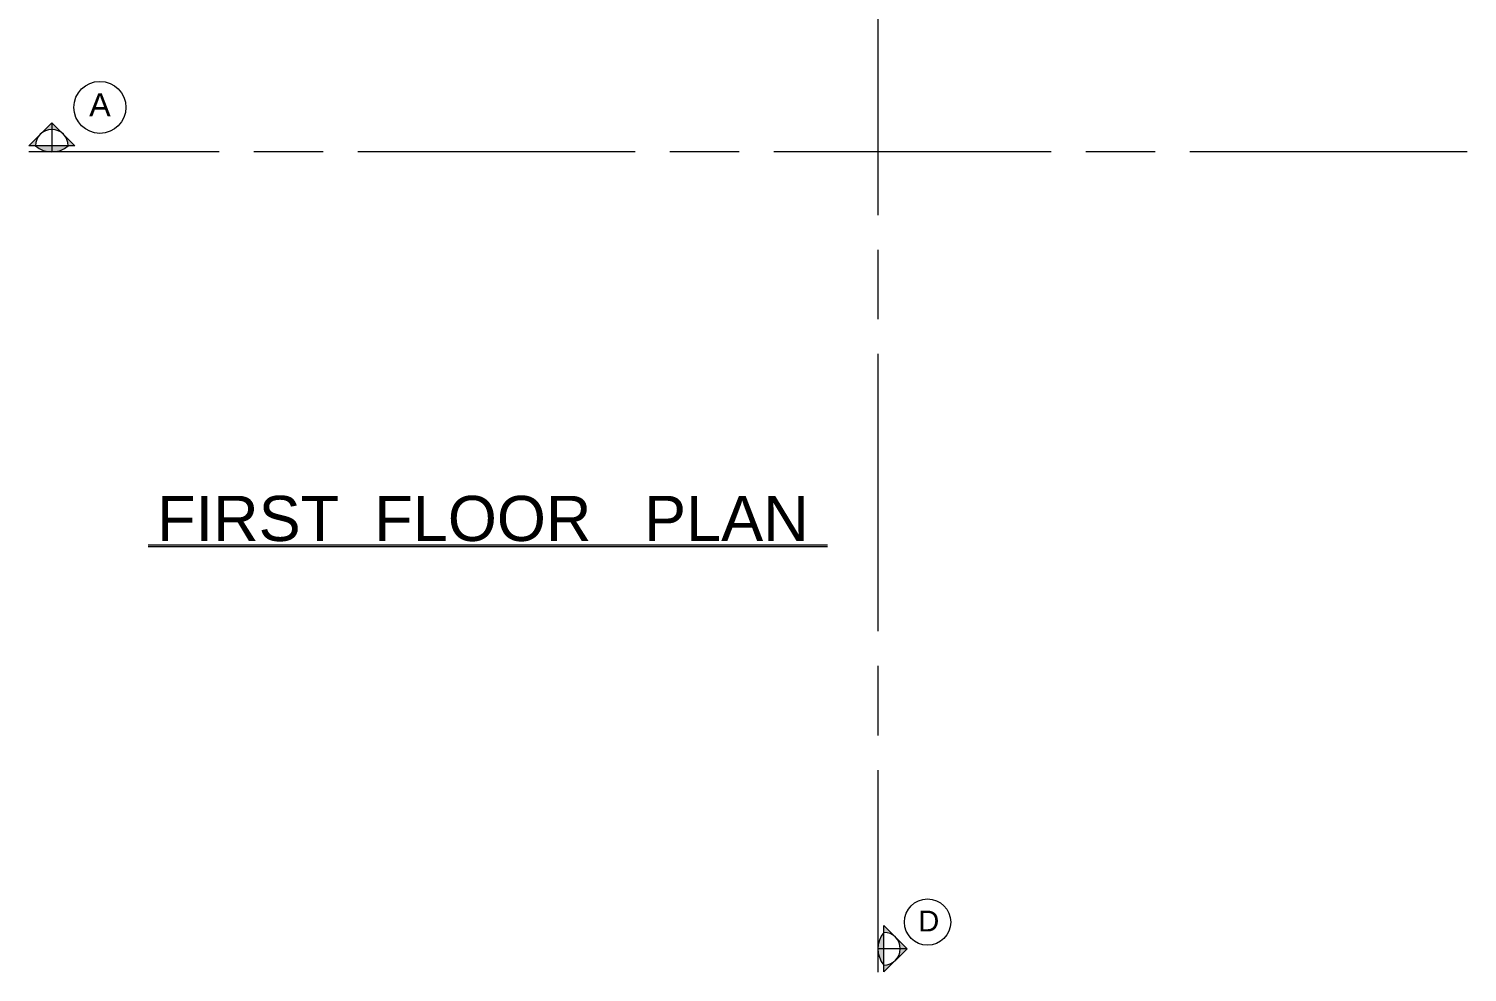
# Model space of a CAD drawing. Header units: millimetres. Extents: x -43527 to -16485, y 19062 to 36467.
# Drawn here: x -43445 to -42200, y 32131 to 32947 of the extents above; entities that cross this region are included whole.
import ezdxf

# ---------------------------------------------------------------- set-up
doc = ezdxf.new("R2010")
doc.units = ezdxf.units.MM
doc.header["$LTSCALE"] = 10
doc.linetypes.add('ACAD_ISO08W100', pattern=[36, 24, -3, 6, -3])
for name, color, linetype, lineweight in [('elevation', 2, 'Continuous', 20), ('SEC.  LINE', 20, 'ACAD_ISO08W100', 13), ('TEXT', 6, 'Continuous', 25)]:
    doc.layers.add(name, color=color, linetype=linetype, lineweight=lineweight)
doc.styles.get("Standard").update_dxf_attribs({"font": 'arial.ttf', "height": 18})

msp = doc.modelspace()

# ---------------------------------------------------------------- hatches: boundary and pattern name
at = {"layer": 'elevation'}
h = msp.add_hatch(color=256, dxfattribs=at)
h.paths.add_polyline_path([(-43424.575, 32865.968), (-43414.575, 32855.968, 0.19891237), (-43424.575, 32860.11)])
h.paths.add_polyline_path([(-43424.575, 32865.968), (-43424.575, 32860.11, 0.19891237), (-43434.575, 32855.968)])
h.paths.add_polyline_path([(-43414.575, 32855.968), (-43404.575, 32845.968), (-43410.433, 32845.968, 0.19891237)])
h.paths.add_polyline_path([(-43424.575, 32845.968), (-43410.433, 32845.968, -0.18027152), (-43424.575, 32840.697)])
h.paths.add_polyline_path([(-43438.717, 32845.968), (-43424.575, 32845.968), (-43424.575, 32840.697, -0.18027152)])
h.paths.add_polyline_path([(-43434.575, 32855.968, 0.19891237), (-43438.717, 32845.968), (-43444.575, 32845.968)])
h = msp.add_hatch(color=256, dxfattribs=at)
h.paths.add_polyline_path([(-42684.562, 32151.294), (-42694.562, 32141.294, 0.19891237), (-42690.42, 32151.294)])
h.paths.add_polyline_path([(-42684.562, 32151.294), (-42690.42, 32151.294, 0.19891237), (-42694.562, 32161.294)])
h.paths.add_polyline_path([(-42694.562, 32141.294), (-42704.562, 32131.294), (-42704.562, 32137.152, 0.19891237)])
h.paths.add_polyline_path([(-42704.562, 32151.294), (-42704.562, 32137.152, -0.18027152), (-42709.832, 32151.294)])
h.paths.add_polyline_path([(-42704.562, 32165.436), (-42704.562, 32151.294), (-42709.832, 32151.294, -0.18027152)])
h.paths.add_polyline_path([(-42694.562, 32161.294, 0.19891237), (-42704.562, 32165.436), (-42704.562, 32171.294)])

# ---------------------------------------------------------------- linework, layer by layer
for p, q in [((-43444.575, 32845.968), (-43424.575, 32865.968)), ((-43404.575, 32845.968), (-43424.575, 32865.968)), ((-43424.575, 32865.968), (-43424.575, 32840.697)), ((-43404.575, 32845.968), (-43444.575, 32845.968)), ((-43341.24, 32500.851), (-42753.427, 32500.851)), ((-43341.24, 32499.289), (-42753.427, 32499.289)), ((-42704.562, 32171.294), (-42684.562, 32151.294)), ((-42704.562, 32131.294), (-42704.562, 32171.294)), ((-42684.562, 32151.294), (-42709.832, 32151.294)), ((-42704.562, 32131.294), (-42684.562, 32151.294))]:
    msp.add_line(p, q, dxfattribs=at)
for centre, radius in [((-43383.029, 32879.259), 22.498), ((-42666.825, 32174.363), 20)]:
    msp.add_circle(centre, radius, dxfattribs=at)
for centre, radius, start, end in [((-43424.575, 32845.968), 14.142, 0, 180), ((-43424.575, 32862.307), 21.61, 229.123834, 310.876166), ((-42688.222, 32151.294), 21.61, 139.123834, 220.876166), ((-42704.562, 32151.294), 14.142, 270, 90)]:
    msp.add_arc(centre, radius, start, end, dxfattribs=at)
at = {"layer": 'SEC.  LINE'}
for p, q in [((-42709.832, 34105.923), (-42709.832, 32130.961)), ((-41479.832, 32840.697), (-43444.575, 32840.697))]:
    msp.add_line(p, q, dxfattribs=at)

# ---------------------------------------------------------------- texts
at = {"layer": 'TEXT'}
for s, height, p in [('A', 20, (-43392.3, 32871.522)), ('FIRST  FLOOR   PLAN', 39.0625, (-43333.559, 32504.059)), ('D', 18, (-42674.815, 32166.259))]:
    msp.add_text(s, height=height, dxfattribs=at).set_placement(p)

doc.saveas('drawing.dxf')
